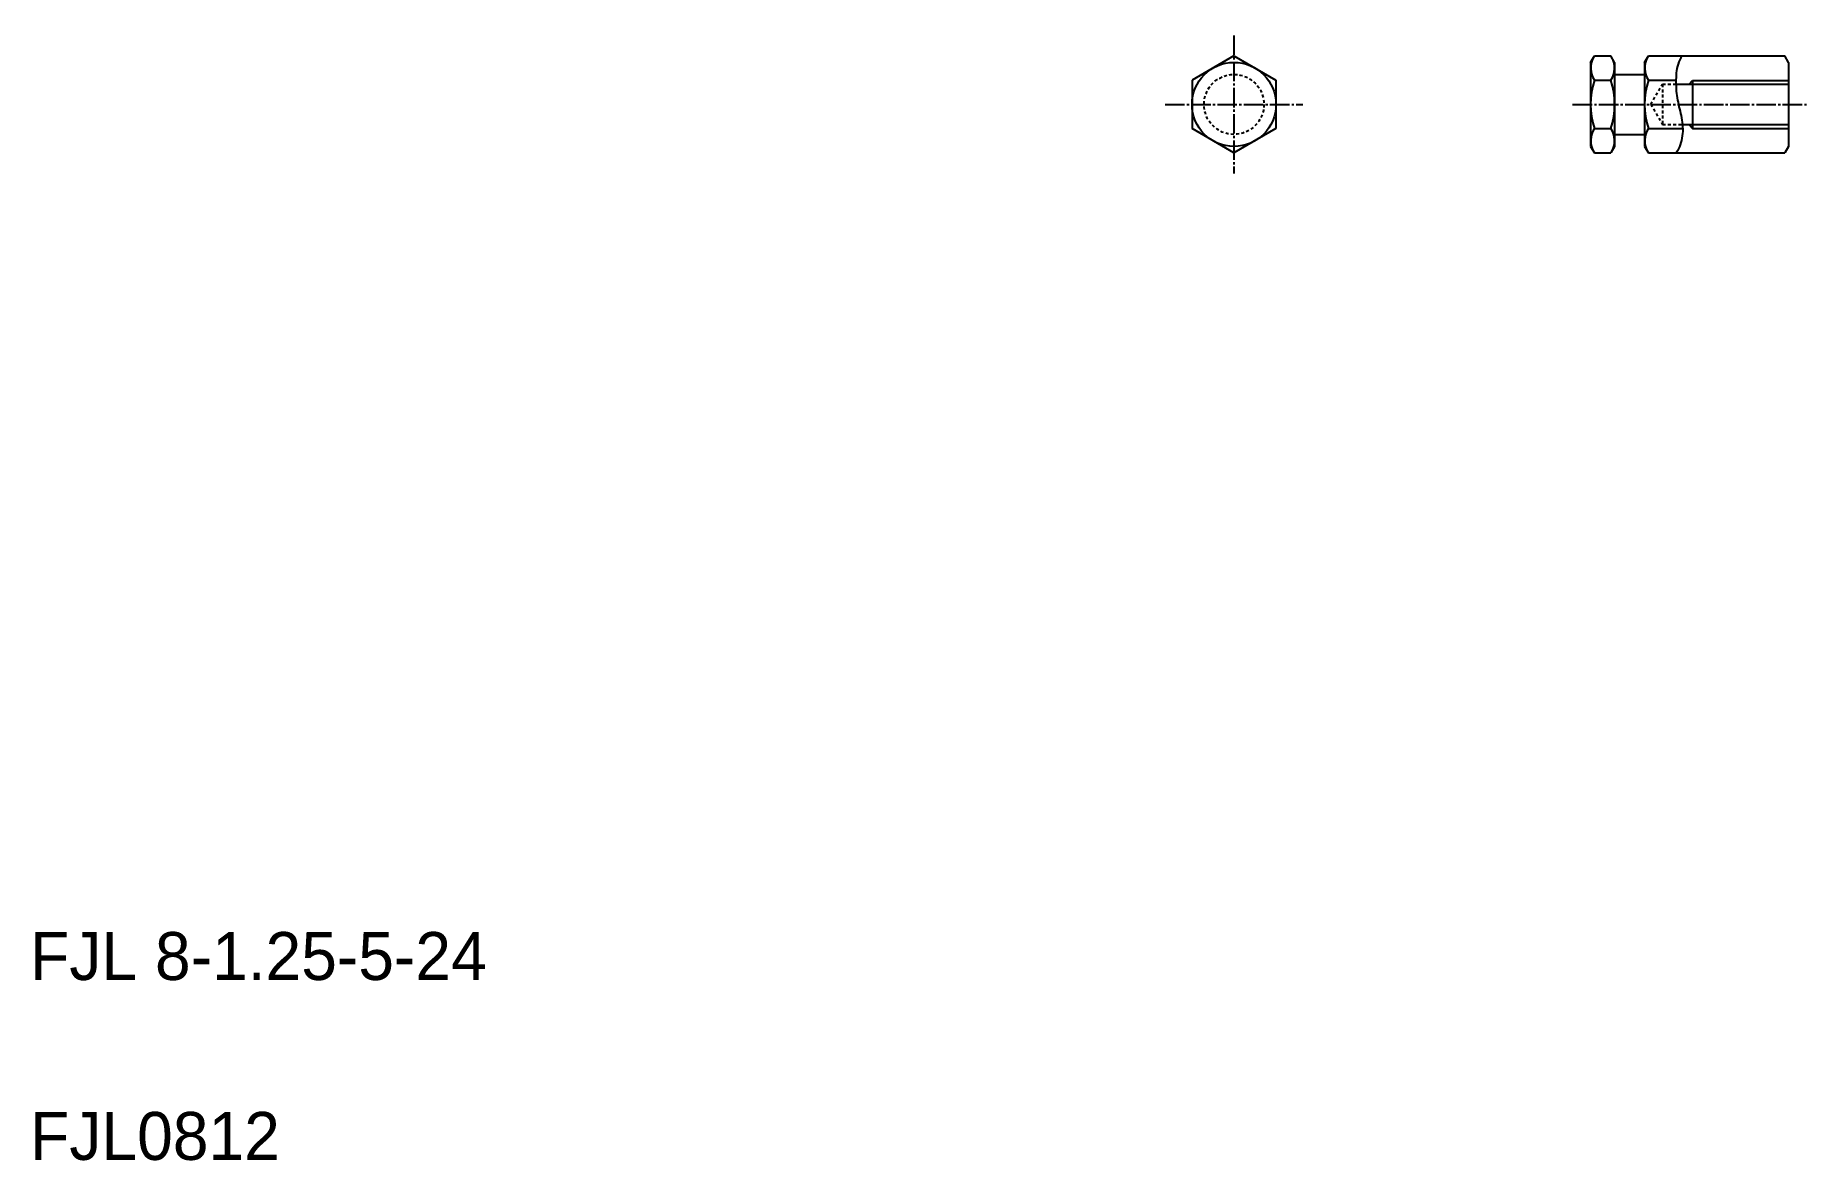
# Model space of a CAD drawing. Extents: x 21 to 316, y 20 to 208.
import ezdxf

# ---------------------------------------------------------------- set-up
doc = ezdxf.new("R2010")
doc.units = 0
doc.header["$LTSCALE"] = 0.25
doc.linetypes.add('CENTER', pattern=[17.5, 13, -1.5, 1.5, -1.5])
doc.linetypes.add('DASHED', pattern=[3.5, 2, -1.5])
doc.layers.get('0').update_dxf_attribs({"linetype": 'CONTINUOUS'})
doc.layers.add('CENTER', color=1, linetype='CENTER')

msp = doc.modelspace()

# ---------------------------------------------------------------- linework, layer by layer
for p, q in [((220.69, 204.11), (213.69, 200.07)), ((220.69, 204.11), (227.69, 200.07)), ((280.15, 203.02), (280.77, 204.11)), ((280.77, 204.11), (283.52, 204.11)), ((284.15, 203.02), (283.52, 204.11)), ((289.15, 203.02), (289.77, 204.11)), ((289.77, 204.11), (312.52, 204.11)), ((313.15, 203.02), (312.52, 204.11)), ((280.15, 203.02), (280.15, 189.02)), ((284.15, 203.02), (284.15, 189.02)), ((284.15, 201.02), (289.15, 201.02)), ((289.15, 203.02), (289.15, 189.02)), ((313.15, 203.02), (313.15, 189.02)), ((213.69, 200.07), (213.69, 191.98)), ((227.69, 200.07), (227.69, 191.98)), ((280.79, 200.07), (283.5, 200.07)), ((289.15, 199.52), (289.15, 199.52)), ((289.79, 200.07), (294.37, 200.07)), ((294.37, 199.4), (313.15, 199.4)), ((297.15, 200.02), (297.15, 192.02)), ((289.15, 196.02), (289.15, 196.02)), ((220.69, 187.94), (213.69, 191.98)), ((227.69, 191.98), (220.69, 187.94)), ((280.79, 191.98), (283.5, 191.98)), ((289.79, 191.98), (295.49, 191.98)), ((295.45, 192.65), (313.15, 192.65)), ((280.15, 189.02), (280.77, 187.94)), ((284.15, 189.02), (283.52, 187.94)), ((284.15, 191.02), (289.15, 191.02)), ((289.15, 189.02), (289.77, 187.94)), ((313.15, 189.02), (312.52, 187.94)), ((280.77, 187.94), (283.52, 187.94)), ((289.77, 187.94), (312.52, 187.94))]:
    msp.add_line(p, q)
at = {"color": 3, "linetype": 'DASHED'}
for p, q in [((290.18, 196.02), (292.15, 199.42)), ((292.15, 199.4), (292.15, 192.65)), ((292.15, 199.4), (294.37, 199.4)), ((290.18, 196.02), (292.15, 192.62)), ((292.15, 192.65), (295.45, 192.65))]:
    msp.add_line(p, q, dxfattribs=at)
at = {"color": 3}
for p, q in [((296.55, 199.42), (297.15, 200.02)), ((297.15, 200.02), (313.15, 200.02)), ((296.55, 192.62), (297.15, 192.02)), ((297.15, 192.02), (313.15, 192.02))]:
    msp.add_line(p, q, dxfattribs=at)
msp.add_lwpolyline([(295.38, 204.11, 0.059227), (294.73, 202.74, 0.056102), (294.43, 201.26, 0.022949), (294.37, 199.75, 0.02289), (294.43, 198.24, 0.024095), (294.65, 196.74, 0.010556), (294.96, 195.26, -0.009522), (295.29, 193.78, -0.034447), (295.48, 192.28, -0.04507), (295.43, 190.77, -0.057587), (295.08, 189.3, -0.051983), (294.41, 187.94)], format="xyb", dxfattribs=at)
msp.add_circle((220.69, 196.02), 7)
at = {"color": 3, "linetype": 'DASHED'}
msp.add_circle((220.69, 196.02), 5, dxfattribs=at)
for centre, radius, start, end in [((283.65, 202.09), 3.5, 150, 215.2644), ((280.65, 202.09), 3.5, 324.7356, 30), ((292.65, 202.09), 3.5, 150, 215.2644), ((293.18, 196.02), 13.04, 161.9403, 198.0597), ((271.11, 196.02), 13.04, 341.9403, 18.0597), ((302.18, 196.02), 13.04, 161.9403, 198.0597), ((283.65, 189.96), 3.5, 144.7356, 210), ((280.65, 189.96), 3.5, 330, 35.2644), ((292.65, 189.96), 3.5, 144.7356, 210)]:
    msp.add_arc(centre, radius, start, end)
at = {"layer": 'CENTER', "color": 1, "linetype": 'CENTER'}
for p, q in [((220.69, 207.52), (220.69, 184.52)), ((209.19, 196.02), (232.19, 196.02)), ((277.15, 196.02), (316.15, 196.02))]:
    msp.add_line(p, q, dxfattribs=at)

# ---------------------------------------------------------------- texts
for s, p in [('FJL 8-1.25-5-24', (20, 50)), ('FJL0812', (20, 20))]:
    msp.add_text(s, height=8).set_placement(p)

doc.saveas('drawing.dxf')
